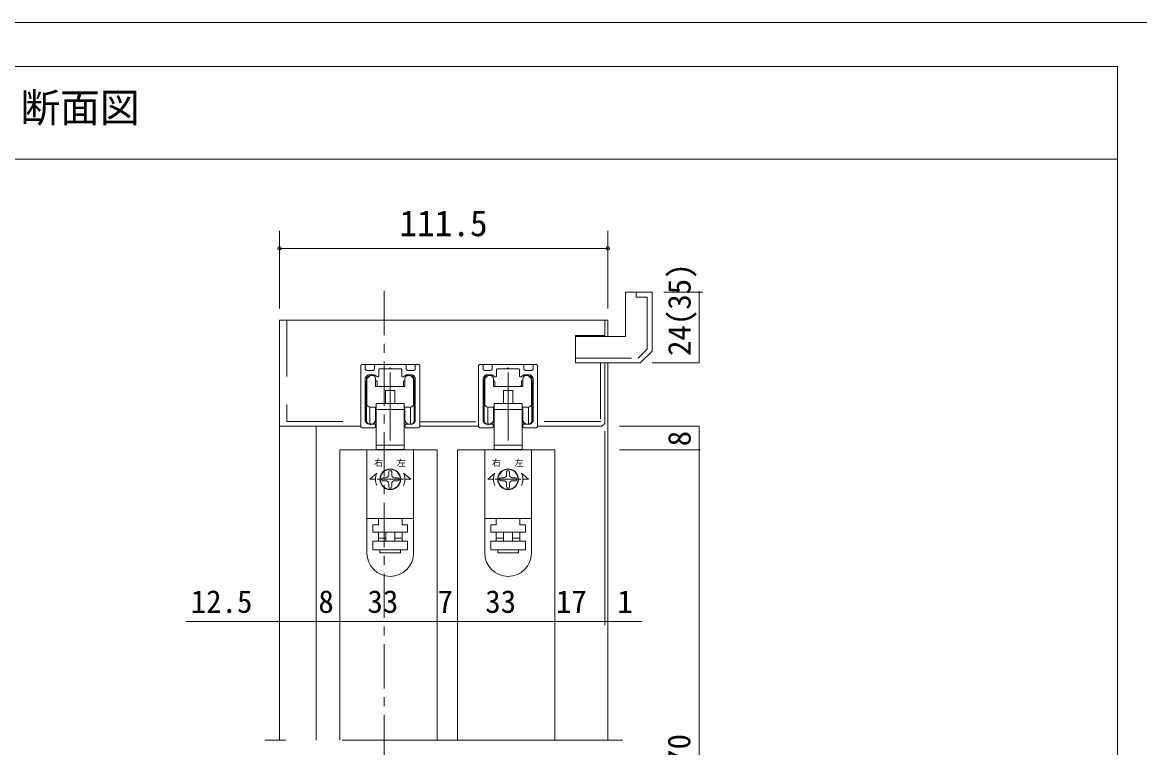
# Model space of a CAD drawing. Units: millimetres on the paper, enlarged 10 times, with parts at other scales. Extents: x -2000 to 2000, y -1385 to 1385.
# Drawn here: x -860 to 405, y 564 to 1385 of the extents above; entities that cross this region are included whole.
import ezdxf
from ezdxf.enums import TextEntityAlignment as Align

# ---------------------------------------------------------------- set-up
doc = ezdxf.new("R2010")
doc.units = ezdxf.units.MM
doc.header["$LTSCALE"] = 10
doc.header["$PDMODE"] = 32
doc.header["$PDSIZE"] = 4
for name, pattern in [('CHAIN1', [8, 5, -1, 1, -1]), ('USER2', [9.525, 6.35, -3.175]), ('USER3', [31.75, 15.875, -3.175, 3.175, -3.175, 3.175, -3.175]), ('USER4', [50.8, 31.75, -6.35, 6.35, -6.35])]:
    doc.linetypes.add(name, pattern=pattern)
doc.layers.add('1-1_0', color=7, linetype='Continuous', lineweight=20)
doc.layers.add('2-0_18', color=7, linetype='Continuous', lineweight=18)
doc.styles.add('ＭＳ ゴシック', font='')
doc.styles.get('ＭＳ ゴシック').set_extended_font_data('MS Gothic')

msp = doc.modelspace()

# ---------------------------------------------------------------- linework, layer by layer
at = {"layer": '1-1_0'}
for p, q in [((-1950, 1335), (380, 1335)), ((380, -67.5), (380, 1335)), ((-1950, 1230), (380, 1230))]:
    msp.add_line(p, q, dxfattribs=at)
msp.add_lwpolyline([(-2000, -1385), (2000, -1385), (2000, 1385), (-2000, 1385)], close=True, dxfattribs=at)
at = {"layer": '2-0_18', "color": 4, "lineweight": 9}
for p, q in [((-568.53, 1149.12), (-568.53, 1061.04)), ((-196.86, 1149.12), (-196.86, 1061.04)), ((-568.53, 1129.12), (-196.86, 1129.12)), ((-133.53, 1079.37), (-89.22, 1079.37)), ((-93.39, 999.37), (-93.39, 1079.37)), ((-183.53, 927.71), (-93.39, 927.71)), ((-183.53, 901.04), (-93.39, 901.04)), ((-500.2, 706.7), (-526.86, 706.7)), ((-500.2, 706.7), (-390.2, 706.7)), ((-390.2, 706.7), (-366.86, 706.7)), ((-366.86, 706.7), (-256.86, 706.7))]:
    msp.add_line(p, q, dxfattribs=at)
at = {"layer": '2-0_18', "linetype": 'CHAIN1', "lineweight": 20}
msp.add_line((-450.2, 1081.04), (-450.2, 30.55), dxfattribs=at)
at = {"layer": '2-0_18', "lineweight": 20}
for p, q in [((-176.86, 1029.37), (-176.86, 1079.37)), ((-146.86, 1079.37), (-176.86, 1079.37)), ((-146.86, 1012.71), (-146.86, 1079.37)), ((-568.53, 1047.71), (-565.2, 1047.71)), ((-568.53, 1047.71), (-568.53, 572.22)), ((-568.53, 927.71), (-568.53, 1047.71)), ((-200.2, 1047.71), (-565.2, 1047.71)), ((-200.2, 1030.37), (-200.2, 1047.71)), ((-200.2, 1047.71), (-196.86, 1047.71)), ((-196.86, 1047.71), (-196.86, 1029.37)), ((-233.53, 999.37), (-233.53, 1030.37)), ((-200.2, 1030.37), (-233.53, 1030.37)), ((-233.53, 1029.37), (-176.86, 1029.37)), ((-233.53, 1029.37), (-233.53, 999.37)), ((-233.53, 1029.37), (-233.53, 999.37)), ((-160.2, 999.37), (-146.86, 1012.71)), ((-200.2, 999.37), (-233.53, 999.37)), ((-233.53, 999.37), (-160.2, 999.37)), ((-200.2, 931.04), (-200.2, 999.37)), ((-196.86, 999.37), (-196.86, 572.22)), ((-146.86, 999.37), (-93.39, 999.37)), ((-476.45, 927.71), (-476.45, 996.04)), ((-474.78, 997.71), (-413.12, 997.71)), ((-409.78, 996.04), (-409.78, 927.71)), ((-343.12, 927.71), (-343.12, 996.04)), ((-341.45, 997.71), (-279.78, 997.71)), ((-276.45, 996.04), (-276.45, 927.71)), ((-470.45, 978.04), (-470.45, 933.37)), ((-469.45, 981.02), (-469.45, 952.71)), ((-466.61, 984.55), (-468.96, 982.19)), ((-465.43, 985.04), (-463.12, 985.04)), ((-459.78, 972.71), (-459.78, 981.71)), ((-458.12, 978.04), (-458.12, 974.37)), ((-428.12, 978.04), (-428.12, 974.37)), ((-426.45, 981.71), (-426.45, 972.71)), ((-423.12, 985.04), (-420.81, 985.04)), ((-419.63, 984.55), (-417.27, 982.19)), ((-416.78, 981.02), (-416.78, 952.71)), ((-415.78, 978.04), (-415.78, 933.37)), ((-337.12, 978.04), (-337.12, 933.37)), ((-336.12, 981.02), (-336.12, 952.71)), ((-333.27, 984.55), (-335.63, 982.19)), ((-332.09, 985.04), (-329.78, 985.04)), ((-326.45, 972.71), (-326.45, 981.71)), ((-324.78, 978.04), (-324.78, 974.37)), ((-294.78, 978.04), (-294.78, 974.37)), ((-293.12, 981.71), (-293.12, 972.71)), ((-289.78, 985.04), (-287.47, 985.04)), ((-286.3, 984.55), (-283.94, 982.19)), ((-283.45, 981.02), (-283.45, 952.71)), ((-282.45, 978.04), (-282.45, 933.37)), ((-426.45, 972.71), (-459.78, 972.71)), ((-448.45, 968.04), (-448.45, 953.38)), ((-437.78, 968.04), (-448.45, 968.04)), ((-437.78, 953.38), (-437.78, 968.04)), ((-293.12, 972.71), (-326.45, 972.71)), ((-315.12, 968.04), (-315.12, 953.38)), ((-304.45, 968.04), (-315.12, 968.04)), ((-304.45, 953.38), (-304.45, 968.04)), ((-459.78, 949.37), (-466.12, 949.37)), ((-427.26, 946.71), (-427.26, 953.38)), ((-426.45, 949.37), (-420.12, 949.37)), ((-326.45, 949.37), (-332.78, 949.37)), ((-293.92, 946.71), (-293.92, 953.38)), ((-293.12, 949.37), (-286.78, 949.37)), ((-458.97, 946.71), (-427.26, 946.71)), ((-458.97, 946.71), (-458.97, 906.37)), ((-427.26, 906.37), (-427.26, 946.71)), ((-325.64, 946.71), (-293.92, 946.71)), ((-325.64, 946.71), (-325.64, 906.37)), ((-293.92, 906.37), (-293.92, 946.71)), ((-568.53, 927.71), (-476.45, 927.71)), ((-526.86, 927.71), (-526.86, 572.22)), ((-461.06, 931.71), (-458.97, 931.71)), ((-427.26, 931.71), (-425.17, 931.71)), ((-409.78, 927.71), (-343.12, 927.71)), ((-327.72, 931.71), (-325.64, 931.71)), ((-293.92, 931.71), (-291.84, 931.71)), ((-276.5, 927.71), (-203.53, 927.71)), ((-203.6, 927.71), (-241.86, 927.71)), ((-205.28, 933.26), (-205.2, 933.34)), ((-203.53, 927.71), (-200.2, 931.04)), ((-200.2, 922.71), (-200.2, 702.54)), ((-500.2, 901.04), (-500.2, 572.22)), ((-500.2, 901.04), (-390.2, 901.04)), ((-458.97, 901.37), (-427.26, 901.37)), ((-456.42, 901.37), (-456.42, 901.04)), ((-429.76, 901.04), (-429.76, 901.37)), ((-427.26, 901.37), (-427.26, 906.37)), ((-390.2, 901.04), (-390.2, 572.22)), ((-366.86, 901.04), (-366.86, 572.22)), ((-366.86, 901.04), (-256.86, 901.04)), ((-325.64, 901.37), (-293.92, 901.37)), ((-323.09, 901.37), (-323.09, 901.04)), ((-296.42, 901.04), (-296.42, 901.37)), ((-293.92, 901.37), (-293.92, 906.37)), ((-256.86, 901.04), (-256.86, 572.22)), ((-469.45, 784.04), (-469.45, 823.37)), ((-416.78, 784.04), (-416.78, 823.37)), ((-336.12, 784.04), (-336.12, 823.37)), ((-283.45, 784.04), (-283.45, 823.37)), ((-256.86, 826.95), (-256.86, 702.54)), ((-500.2, 788.26), (-500.2, 702.54)), ((-390.2, 788.26), (-390.2, 702.54)), ((-390.2, 788.26), (-390.2, 702.54)), ((-366.86, 788.26), (-366.86, 702.54)), ((-366.86, 788.26), (-366.86, 702.54)), ((-256.86, 788.26), (-256.86, 702.54)), ((-526.86, 748.3), (-526.86, 702.54)), ((-526.86, 748.3), (-526.86, 702.54)), ((-500.2, 748.3), (-500.2, 702.54)), ((-526.86, 706.7), (-674.64, 706.7)), ((-256.86, 706.7), (-200.2, 706.7)), ((-200.2, 706.7), (-158.02, 706.7))]:
    msp.add_line(p, q, dxfattribs=at)
at = {"layer": '2-0_18', "linetype": 'USER2', "lineweight": 20}
for p, q in [((-164.64, 1073.82), (-164.64, 1079.37)), ((-152.42, 1073.82), (-164.64, 1073.82)), ((-152.42, 1015.01), (-152.42, 1073.82)), ((-560.2, 1047.71), (-560.2, 933.26)), ((-162.5, 1004.93), (-152.42, 1015.01)), ((-233.53, 1004.93), (-162.5, 1004.93)), ((-205.2, 999.37), (-205.2, 933.34)), ((-560.2, 933.26), (-476.45, 933.26)), ((-409.78, 932.71), (-343.12, 932.71)), ((-205.28, 933.26), (-276.5, 933.26))]:
    msp.add_line(p, q, dxfattribs=at)
at = {"layer": '2-0_18', "color": 6, "linetype": 'USER3'}
for p, q in [((-474.78, 997.71), (-473.12, 997.71)), ((-471.45, 996.04), (-471.45, 992.71)), ((-469.78, 991.04), (-462.78, 991.04)), ((-461.12, 992.71), (-461.12, 996.04)), ((-456.12, 984.69), (-456.12, 991.71)), ((-430.12, 991.71), (-430.12, 984.69)), ((-425.12, 996.04), (-425.12, 992.71)), ((-423.45, 991.04), (-416.45, 991.04)), ((-414.78, 992.71), (-414.78, 996.04)), ((-413.12, 997.71), (-411.45, 997.71)), ((-341.45, 997.71), (-339.78, 997.71)), ((-338.12, 996.04), (-338.12, 992.71)), ((-336.45, 991.04), (-329.45, 991.04)), ((-327.78, 992.71), (-327.78, 996.04)), ((-322.78, 984.69), (-322.78, 991.71)), ((-296.78, 991.71), (-296.78, 984.69)), ((-291.78, 996.04), (-291.78, 992.71)), ((-290.12, 991.04), (-283.12, 991.04)), ((-281.45, 992.71), (-281.45, 996.04)), ((-279.78, 997.71), (-278.12, 997.71)), ((-471.45, 981.04), (-471.45, 935.04)), ((-414.78, 935.04), (-414.78, 981.04)), ((-338.12, 981.04), (-338.12, 935.04)), ((-281.45, 935.04), (-281.45, 981.04)), ((-461.45, 926.04), (-474.78, 926.04)), ((-466.45, 930.04), (-460.78, 930.04)), ((-459.78, 929.04), (-459.78, 927.71)), ((-426.45, 927.71), (-426.45, 929.04)), ((-425.45, 930.04), (-419.78, 930.04)), ((-411.45, 926.04), (-424.78, 926.04)), ((-328.12, 926.04), (-341.45, 926.04)), ((-333.12, 930.04), (-327.45, 930.04)), ((-326.45, 929.04), (-326.45, 927.71)), ((-293.12, 927.71), (-293.12, 929.04)), ((-292.12, 930.04), (-286.45, 930.04)), ((-278.12, 926.04), (-291.45, 926.04))]:
    msp.add_line(p, q, dxfattribs=at)
at = {"layer": '2-0_18', "color": 3, "linetype": 'USER4'}
for p, q in [((-443.12, 988.44), (-443.12, 911.77)), ((-309.78, 988.44), (-309.78, 911.77))]:
    msp.add_line(p, q, dxfattribs=at)
at = {"layer": '2-0_18'}
for p, q in [((-470.12, 934.04), (-470.12, 980.71)), ((-416.12, 934.04), (-416.12, 980.71)), ((-336.78, 934.04), (-336.78, 980.71)), ((-282.78, 934.04), (-282.78, 980.71)), ((-466.13, 930.04), (-466.12, 949.37)), ((-459.78, 935.04), (-459.78, 949.37)), ((-426.45, 935.04), (-426.45, 949.37)), ((-420.1, 930.04), (-420.12, 949.37)), ((-332.8, 930.04), (-332.78, 949.37)), ((-326.45, 935.04), (-326.45, 949.37)), ((-293.12, 935.04), (-293.12, 949.37)), ((-286.77, 930.04), (-286.78, 949.37)), ((-459.78, 945.71), (-458.97, 945.71)), ((-426.45, 945.71), (-427.26, 945.71)), ((-326.45, 945.71), (-325.64, 945.71)), ((-293.12, 945.71), (-293.92, 945.71)), ((-466.12, 930.04), (-464.78, 930.04)), ((-420.12, 930.04), (-421.45, 930.04)), ((-332.78, 930.04), (-331.45, 930.04)), ((-286.78, 930.04), (-288.12, 930.04)), ((-469.45, 901.04), (-469.45, 823.37)), ((-416.78, 901.04), (-469.45, 901.04)), ((-416.78, 901.04), (-416.78, 823.37)), ((-336.12, 901.04), (-336.12, 823.37)), ((-283.45, 901.04), (-336.12, 901.04)), ((-283.45, 901.04), (-283.45, 823.37)), ((-466.21, 867.71), (-458.24, 874.71)), ((-444.78, 876.04), (-444.78, 872.71)), ((-441.45, 872.71), (-441.45, 876.04)), ((-420.02, 867.71), (-427.99, 874.71)), ((-332.88, 867.71), (-324.91, 874.71)), ((-311.45, 876.04), (-311.45, 872.71)), ((-308.12, 872.71), (-308.12, 876.04)), ((-286.69, 867.71), (-294.66, 874.71)), ((-466.21, 867.71), (-459.78, 867.71)), ((-458.01, 867.71), (-428.23, 867.71)), ((-448.12, 869.37), (-451.45, 869.37)), ((-451.45, 866.04), (-448.12, 866.04)), ((-444.78, 862.71), (-444.78, 859.37)), ((-441.45, 859.37), (-441.45, 862.71)), ((-434.78, 869.37), (-438.12, 869.37)), ((-438.12, 866.04), (-434.78, 866.04)), ((-420.02, 867.71), (-426.45, 867.71)), ((-332.88, 867.71), (-326.45, 867.71)), ((-324.67, 867.71), (-294.9, 867.71)), ((-314.78, 869.37), (-318.12, 869.37)), ((-318.12, 866.04), (-314.78, 866.04)), ((-311.45, 862.71), (-311.45, 859.37)), ((-308.12, 859.37), (-308.12, 862.71)), ((-301.45, 869.37), (-304.78, 869.37)), ((-304.78, 866.04), (-301.45, 866.04)), ((-286.69, 867.71), (-293.12, 867.71)), ((-416.78, 823.37), (-469.45, 823.37)), ((-456.45, 816.04), (-456.45, 823.37)), ((-429.78, 823.37), (-429.78, 816.04)), ((-283.45, 823.37), (-336.12, 823.37)), ((-323.12, 816.04), (-323.12, 823.37)), ((-296.45, 823.37), (-296.45, 816.04)), ((-456.45, 816.04), (-462.78, 816.04)), ((-462.78, 816.04), (-462.78, 814.37)), ((-423.45, 816.04), (-429.78, 816.04)), ((-423.45, 814.37), (-423.45, 816.04)), ((-423.45, 814.37), (-423.45, 807.71)), ((-323.12, 816.04), (-329.45, 816.04)), ((-329.45, 816.04), (-329.45, 814.37)), ((-290.12, 816.04), (-296.45, 816.04)), ((-290.12, 814.37), (-290.12, 816.04)), ((-290.12, 814.37), (-290.12, 807.71)), ((-462.78, 787.71), (-462.78, 797.71)), ((-462.78, 797.71), (-423.45, 797.71)), ((-456.45, 801.04), (-456.45, 807.71)), ((-456.45, 801.04), (-448.12, 801.04)), ((-456.45, 797.71), (-456.45, 801.04)), ((-448.12, 807.71), (-448.12, 797.71)), ((-438.12, 807.71), (-438.12, 797.71)), ((-429.78, 807.71), (-429.78, 801.04)), ((-329.45, 787.71), (-329.45, 797.71)), ((-329.45, 797.71), (-290.12, 797.71)), ((-323.12, 801.04), (-323.12, 807.71)), ((-323.12, 801.04), (-314.78, 801.04)), ((-323.12, 797.71), (-323.12, 801.04)), ((-314.78, 807.71), (-314.78, 797.71)), ((-304.78, 807.71), (-304.78, 797.71)), ((-296.45, 807.71), (-296.45, 801.04)), ((-454.78, 787.71), (-454.78, 784.37)), ((-321.45, 787.71), (-321.45, 784.37))]:
    msp.add_line(p, q, dxfattribs=at)
at = {"layer": '2-0_18', "color": 2}
for p, q in [((-465.46, 930.84), (-465.46, 928.9)), ((-332.13, 930.84), (-332.13, 928.9))]:
    msp.add_line(p, q, dxfattribs=at)
at = {"layer": '2-0_18', "linetype": 'USER4', "lineweight": 20}
msp.add_line((-180.2, 572.22), (-585.2, 572.22), dxfattribs=at)
at = {"layer": '2-0_18', "color": 6, "linetype": 'USER3'}
for points in [[(-459.45, 997.71), (-443.12, 997.71), (-426.78, 997.71)], [(-455.12, 992.71), (-444.12, 992.71), (-443.12, 993.71), (-442.12, 992.71), (-431.12, 992.71)], [(-326.12, 997.71), (-309.78, 997.71), (-293.45, 997.71)], [(-321.78, 992.71), (-310.78, 992.71), (-309.78, 993.71), (-308.78, 992.71), (-297.78, 992.71)], [(-457.62, 983.83), (-461.45, 986.04), (-466.45, 986.04)], [(-419.78, 986.04), (-424.78, 986.04), (-428.62, 983.83)], [(-324.28, 983.83), (-328.12, 986.04), (-333.12, 986.04)], [(-286.45, 986.04), (-291.45, 986.04), (-295.28, 983.83)]]:
    msp.add_lwpolyline(points, dxfattribs=at)
at = {"layer": '2-0_18', "lineweight": 20}
for points in [[(-458.97, 946.71), (-458.97, 953.38), (-427.26, 953.38)], [(-325.64, 946.71), (-325.64, 953.38), (-293.92, 953.38)], [(-458.97, 901.37), (-458.97, 906.37), (-427.26, 906.37)], [(-325.64, 901.37), (-325.64, 906.37), (-293.92, 906.37)]]:
    msp.add_lwpolyline(points, dxfattribs=at)
at = {"layer": '2-0_18', "color": 4, "lineweight": 9}
for points in [[(-183.53, 927.71), (-93.39, 927.71), (-93.39, 901.04)], [(-183.53, 137.22), (-93.39, 137.22), (-93.39, 901.04)]]:
    msp.add_lwpolyline(points, dxfattribs=at)
at = {"layer": '2-0_18'}
for points in [[(-423.45, 807.71), (-462.78, 807.71), (-462.78, 814.37)], [(-290.12, 807.71), (-329.45, 807.71), (-329.45, 814.37)], [(-423.45, 797.71), (-423.45, 787.71), (-462.78, 787.71)], [(-438.12, 801.04), (-429.78, 801.04), (-429.78, 797.71)], [(-290.12, 797.71), (-290.12, 787.71), (-329.45, 787.71)], [(-304.78, 801.04), (-296.45, 801.04), (-296.45, 797.71)], [(-431.45, 787.71), (-431.45, 784.37), (-454.78, 784.37)], [(-298.12, 787.71), (-298.12, 784.37), (-321.45, 784.37)]]:
    msp.add_lwpolyline(points, dxfattribs=at)
for centre, radius in [((-443.12, 867.71), 11.67), ((-443.12, 867.71), 11.33), ((-309.78, 867.71), 11.67), ((-309.78, 867.71), 11.33)]:
    msp.add_circle(centre, radius, dxfattribs=at)
at = {"layer": '2-0_18', "color": 4, "lineweight": 9}
for centre, start, end in [((-93.39, 1079.37), 90, 270), ((-93.39, 1079.37), 270, 90), ((-93.39, 901.04), 90, 270), ((-93.39, 901.04), 90, 270), ((-93.39, 901.04), 270, 90), ((-93.39, 901.04), 270, 90), ((-526.86, 706.7), 0, 180), ((-526.86, 706.7), 0, 180), ((-526.86, 706.7), 180, 0), ((-526.86, 706.7), 180, 0), ((-500.2, 706.7), 0, 180), ((-500.2, 706.7), 0, 180), ((-500.2, 706.7), 180, 0), ((-500.2, 706.7), 180, 0), ((-390.2, 706.7), 0, 180), ((-390.2, 706.7), 0, 180), ((-390.2, 706.7), 180, 0), ((-390.2, 706.7), 180, 0), ((-366.86, 706.7), 0, 180), ((-366.86, 706.7), 0, 180), ((-366.86, 706.7), 180, 0), ((-366.86, 706.7), 180, 0), ((-256.86, 706.7), 0, 180), ((-256.86, 706.7), 0, 180), ((-256.86, 706.7), 180, 0), ((-256.86, 706.7), 180, 0)]:
    msp.add_arc(centre, 0.521, start, end, dxfattribs=at)
at = {"layer": '2-0_18', "color": 6, "linetype": 'USER3'}
for centre, radius, start, end in [((-474.78, 996.04), 1.67, 90, 180), ((-473.12, 996.04), 1.67, 360, 90), ((-469.78, 992.71), 1.67, 180, 270), ((-462.78, 992.71), 1.67, 270, 0), ((-459.45, 996.04), 1.67, 90, 180), ((-455.12, 991.71), 1, 90, 180), ((-431.12, 991.71), 1, 0, 90), ((-426.78, 996.04), 1.67, 360, 90), ((-423.45, 992.71), 1.67, 180, 270), ((-416.45, 992.71), 1.67, 270, 0), ((-413.12, 996.04), 1.67, 90, 180), ((-411.45, 996.04), 1.67, 360, 90), ((-341.45, 996.04), 1.67, 90, 180), ((-339.78, 996.04), 1.67, 360, 90), ((-336.45, 992.71), 1.67, 180, 270), ((-329.45, 992.71), 1.67, 270, 0), ((-326.12, 996.04), 1.67, 90, 180), ((-321.78, 991.71), 1, 90, 180), ((-297.78, 991.71), 1, 0, 90), ((-293.45, 996.04), 1.67, 360, 90), ((-290.12, 992.71), 1.67, 180, 270), ((-283.12, 992.71), 1.67, 270, 0), ((-279.78, 996.04), 1.67, 90, 180), ((-278.12, 996.04), 1.67, 360, 90), ((-466.45, 981.04), 5, 90, 180), ((-457.12, 984.69), 1, 240, 0), ((-429.12, 984.69), 1, 180, 300), ((-419.78, 981.04), 5, 0, 90), ((-333.12, 981.04), 5, 90, 180), ((-323.78, 984.69), 1, 240, 0), ((-295.78, 984.69), 1, 180, 300), ((-286.45, 981.04), 5, 0, 90), ((-474.78, 927.71), 1.67, 180, 270), ((-466.45, 935.04), 5, 180, 270), ((-461.45, 927.71), 1.67, 270, 0), ((-460.78, 929.04), 1, 360, 90), ((-425.45, 929.04), 1, 90, 180), ((-424.78, 927.71), 1.67, 180, 270), ((-419.78, 935.04), 5, 270, 0), ((-411.45, 927.71), 1.67, 270, 0), ((-341.45, 927.71), 1.67, 180, 270), ((-333.12, 935.04), 5, 180, 270), ((-328.12, 927.71), 1.67, 270, 0), ((-327.45, 929.04), 1, 360, 90), ((-292.12, 929.04), 1, 90, 180), ((-291.45, 927.71), 1.67, 180, 270), ((-286.45, 935.04), 5, 270, 0), ((-278.12, 927.71), 1.67, 270, 0)]:
    msp.add_arc(centre, radius, start, end, dxfattribs=at)
at = {"layer": '2-0_18', "lineweight": 20}
for centre, radius, start, end in [((-468.78, 978.04), 1.67, 143.10953, 180), ((-467.78, 981.02), 1.67, 135, 180), ((-465.43, 983.37), 1.67, 90, 135), ((-463.12, 981.71), 3.33, 360, 90), ((-459.78, 978.04), 1.67, 360, 90), ((-456.45, 974.37), 1.67, 180, 270), ((-429.78, 974.37), 1.67, 270, 0), ((-426.45, 978.04), 1.67, 90, 180), ((-423.12, 981.71), 3.33, 90, 180), ((-420.81, 983.37), 1.67, 45, 90), ((-418.45, 981.02), 1.67, 0, 45), ((-417.45, 978.04), 1.67, 0, 36.78801), ((-335.45, 978.04), 1.67, 143.10953, 180), ((-334.45, 981.02), 1.67, 135, 180), ((-332.09, 983.37), 1.67, 90, 135), ((-329.78, 981.71), 3.33, 360, 90), ((-326.45, 978.04), 1.67, 360, 90), ((-323.12, 974.37), 1.67, 180, 270), ((-296.45, 974.37), 1.67, 270, 0), ((-293.12, 978.04), 1.67, 90, 180), ((-289.78, 981.71), 3.33, 90, 180), ((-287.47, 983.37), 1.67, 45, 90), ((-285.12, 981.02), 1.67, 0, 45), ((-284.12, 978.04), 1.67, 0, 36.78801), ((-466.12, 952.71), 3.33, 180, 270), ((-459.78, 946.04), 3.33, 75.95044, 90), ((-426.45, 946.04), 3.33, 90, 104.0179), ((-420.12, 952.71), 3.33, 270, 360), ((-332.78, 952.71), 3.33, 180, 270), ((-326.45, 946.04), 3.33, 75.95044, 90), ((-293.12, 946.04), 3.33, 90, 104.0179), ((-286.78, 952.71), 3.33, 270, 360), ((-468.78, 933.37), 1.67, 180, 245.90184), ((-417.45, 933.37), 1.67, 294.19339, 360), ((-335.45, 933.37), 1.67, 180, 245.90184), ((-284.12, 933.37), 1.67, 294.19339, 360), ((-443.12, 784.04), 26.33, 180, 0), ((-309.78, 784.04), 26.33, 180, 0), ((-568.53, 706.7), 0.521, 360, 180), ((-568.53, 706.7), 0.521, 180, 0), ((-200.2, 706.7), 0.521, 0, 180), ((-200.2, 706.7), 0.521, 180, 0), ((-196.86, 706.7), 0.521, 0, 180), ((-196.86, 706.7), 0.521, 180, 0)]:
    msp.add_arc(centre, radius, start, end, dxfattribs=at)
at = {"layer": '2-0_18'}
for centre, radius, start, end in [((-466.12, 980.71), 4, 94.64843, 180), ((-420.12, 980.71), 4, 0, 85.35157), ((-332.78, 980.71), 4, 94.64843, 180), ((-286.78, 980.71), 4, 0, 85.35157), ((-466.12, 934.04), 4, 180, 270), ((-464.78, 935.04), 5, 270, 0), ((-421.45, 935.04), 5, 180, 270), ((-420.12, 934.04), 4, 270, 0), ((-332.78, 934.04), 4, 180, 270), ((-331.45, 935.04), 5, 270, 0), ((-288.12, 935.04), 5, 180, 270), ((-286.78, 934.04), 4, 270, 0), ((-443.12, 867.71), 16.67, 155.16542, 204.83459), ((-448.12, 872.71), 3.33, 270, 0), ((-443.12, 876.04), 1.67, 90, 180), ((-443.12, 876.04), 1.67, 0, 90), ((-438.12, 872.71), 3.33, 180, 270), ((-443.12, 867.71), 16.67, 335.16541, 24.83458), ((-309.78, 867.71), 16.67, 155.16542, 204.83459), ((-314.78, 872.71), 3.33, 270, 0), ((-309.78, 876.04), 1.67, 90, 180), ((-309.78, 876.04), 1.67, 0, 90), ((-304.78, 872.71), 3.33, 180, 270), ((-309.78, 867.71), 16.67, 335.16541, 24.83458), ((-451.45, 867.71), 1.67, 90, 180), ((-451.45, 867.71), 1.67, 180, 270), ((-448.12, 862.71), 3.33, 0, 90), ((-438.12, 862.71), 3.33, 90, 180), ((-434.78, 867.71), 1.67, 0, 90), ((-434.78, 867.71), 1.67, 270, 0), ((-318.12, 867.71), 1.67, 90, 180), ((-318.12, 867.71), 1.67, 180, 270), ((-314.78, 862.71), 3.33, 0, 90), ((-304.78, 862.71), 3.33, 90, 180), ((-301.45, 867.71), 1.67, 0, 90), ((-301.45, 867.71), 1.67, 270, 0), ((-443.12, 859.37), 1.67, 180, 270), ((-443.12, 859.37), 1.67, 270, 0), ((-309.78, 859.37), 1.67, 180, 270), ((-309.78, 859.37), 1.67, 270, 0)]:
    msp.add_arc(centre, radius, start, end, dxfattribs=at)
at = {"layer": '2-0_18', "color": 4}
for p in [(-568.53, 1129.12), (-196.86, 1129.12)]:
    msp.add_point(p, dxfattribs=at)

# ---------------------------------------------------------------- texts
at = {"layer": '1-1_0', "style": 'ＭＳ ゴシック'}
msp.add_text('断面図', height=32.99, dxfattribs=at).set_placement((-861.74, 1261.98), align=Align.BOTTOM_LEFT)
at = {"layer": '2-0_18', "style": 'ＭＳ ゴシック'}
for s, height, p in [('111.5', 29.33, (-432.7, 1134.12)), ('右', 7.33, (-461.35, 880.57)), ('左', 7.33, (-435.76, 880.37)), ('右', 7.33, (-328.02, 880.57)), ('左', 7.33, (-302.42, 880.37)), ('12.5', 25.66, (-668.95, 708.79)), ('8', 25.66, (-524.5, 708.79)), ('33', 25.66, (-468.92, 708.79)), ('7', 25.66, (-389.5, 708.79)), ('33', 25.66, (-335.59, 708.79)), ('17', 25.66, (-255.59, 708.79)), ('1', 25.66, (-186.13, 708.79))]:
    msp.add_text(s, height=height, dxfattribs=at).set_placement(p, align=Align.BOTTOM_LEFT)
for s, p in [('24(35)', (-95.47, 1007.32)), ('8', (-95.47, 905.07)), ('DH:1,970', (-95.89, 439.69))]:
    msp.add_text(s, height=25.66, rotation=90, dxfattribs=at).set_placement(p, align=Align.BOTTOM_LEFT)

doc.saveas('drawing.dxf')
